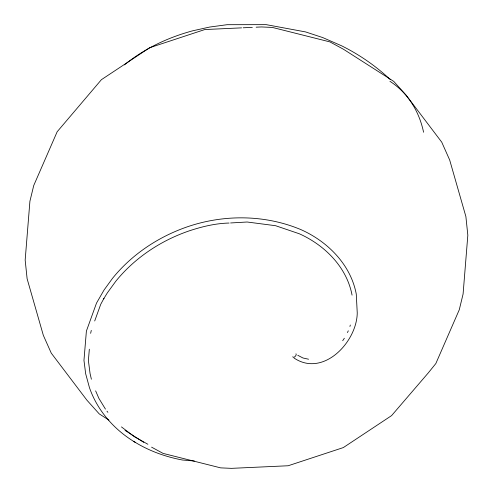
<?xml version="1.0" encoding="UTF-8"?>
<svg xmlns="http://www.w3.org/2000/svg" width="493" height="493" viewBox="0 0 493 493"><rect width="100%" height="100%" fill="white"/><g stroke="black" fill="none" stroke-linecap="round" stroke-linejoin="round"><path stroke-width="0.74" d="M89.332 349.21L88.395 360.543L90.065 373.552L91.396 379.228M90.644 333.336L91.291 330.378M349.919 326.483L350.332 325.029M94.699 320.974L100.72 304.341L103.647 298.918M347.448 332.572L348.292 330.809M103.986 298.314L103.659 298.894L107.326 292.904L115.713 281.355C134.694 257.882 160.773 240.584 189.25 230.853C202.118 226.595 215.49 223.372 229.085 223.046M342.697 340.731L344.354 338.223M124.427 64.903C144.276 48.616 168.027 37.443 192.745 30.794L209.63 27.06L227.1 24.699L266.22 24.65L305.617 31.928L322.755 37.585L341.655 45.824C359.385 54.649 375.882 66 390.283 79.601M230.595 222.959L247.172 222.01L275.599 225.714L299.356 233.787C324.665 245.113 346.782 267.101 352.064 295.134M241.595 27.861L204.835 29.543L149.669 47.716L101.41 79.681L57.163 131.754L33.74 185.497L29.913 201.243L25.168 260.082L27.115 278.742L43.329 335.314L51.26 353.13L86.965 400.248L99.247 413.904L108.922 420.085M243.123 27.787L252.317 27.368M256.144 27.189L261.506 26.949L272.358 27.429L329.928 41.905L343.448 49.245L393.753 81.394L406.035 95.044L441.74 142.163L449.671 159.978L465.885 216.55L467.832 235.216L463.087 294.056L459.26 309.801L435.837 363.544L428.214 372.979L391.59 415.611L343.331 447.582L288.165 465.756L231.494 468.35L220.642 467.869L163.072 453.394L151.579 447.151M194.39 461.01L182.342 460C165.537 456.82 149.145 450.941 134.571 441.931M308.563 359.212L303.004 357.998L297.778 355.293M147.882 444.267L134.324 436.687L121.457 426.907M294.075 358.06C323.39 377.749 357.006 341.704 357.24 312.833L356.273 294.136C350.806 264.698 327.654 241.515 301.038 229.676C265.314 214.628 224.26 214.258 187.697 226.694C158.586 236.652 131.914 254.339 112.515 278.342L104.029 290.038L96.511 303.096L86.392 331.086L83.964 360.383L85.665 373.731L89.418 387.535C97.275 410.349 113.92 429.421 134.41 441.833M133.757 441.432L135.224 442.332M125.043 430.389L143.746 442.344M106.963 411.162L107.887 412.339M105.453 409.11L98.908 398.418L95.636 390.869M389.938 81.308A116.12 91.15 -55 0 1 423.586 132.26M295.954 353.814A2.225 1.103 -49.2 0 1 294.993 356.605A2.225 1.103 -49.2 0 1 292.848 356.642"/></g></svg>
